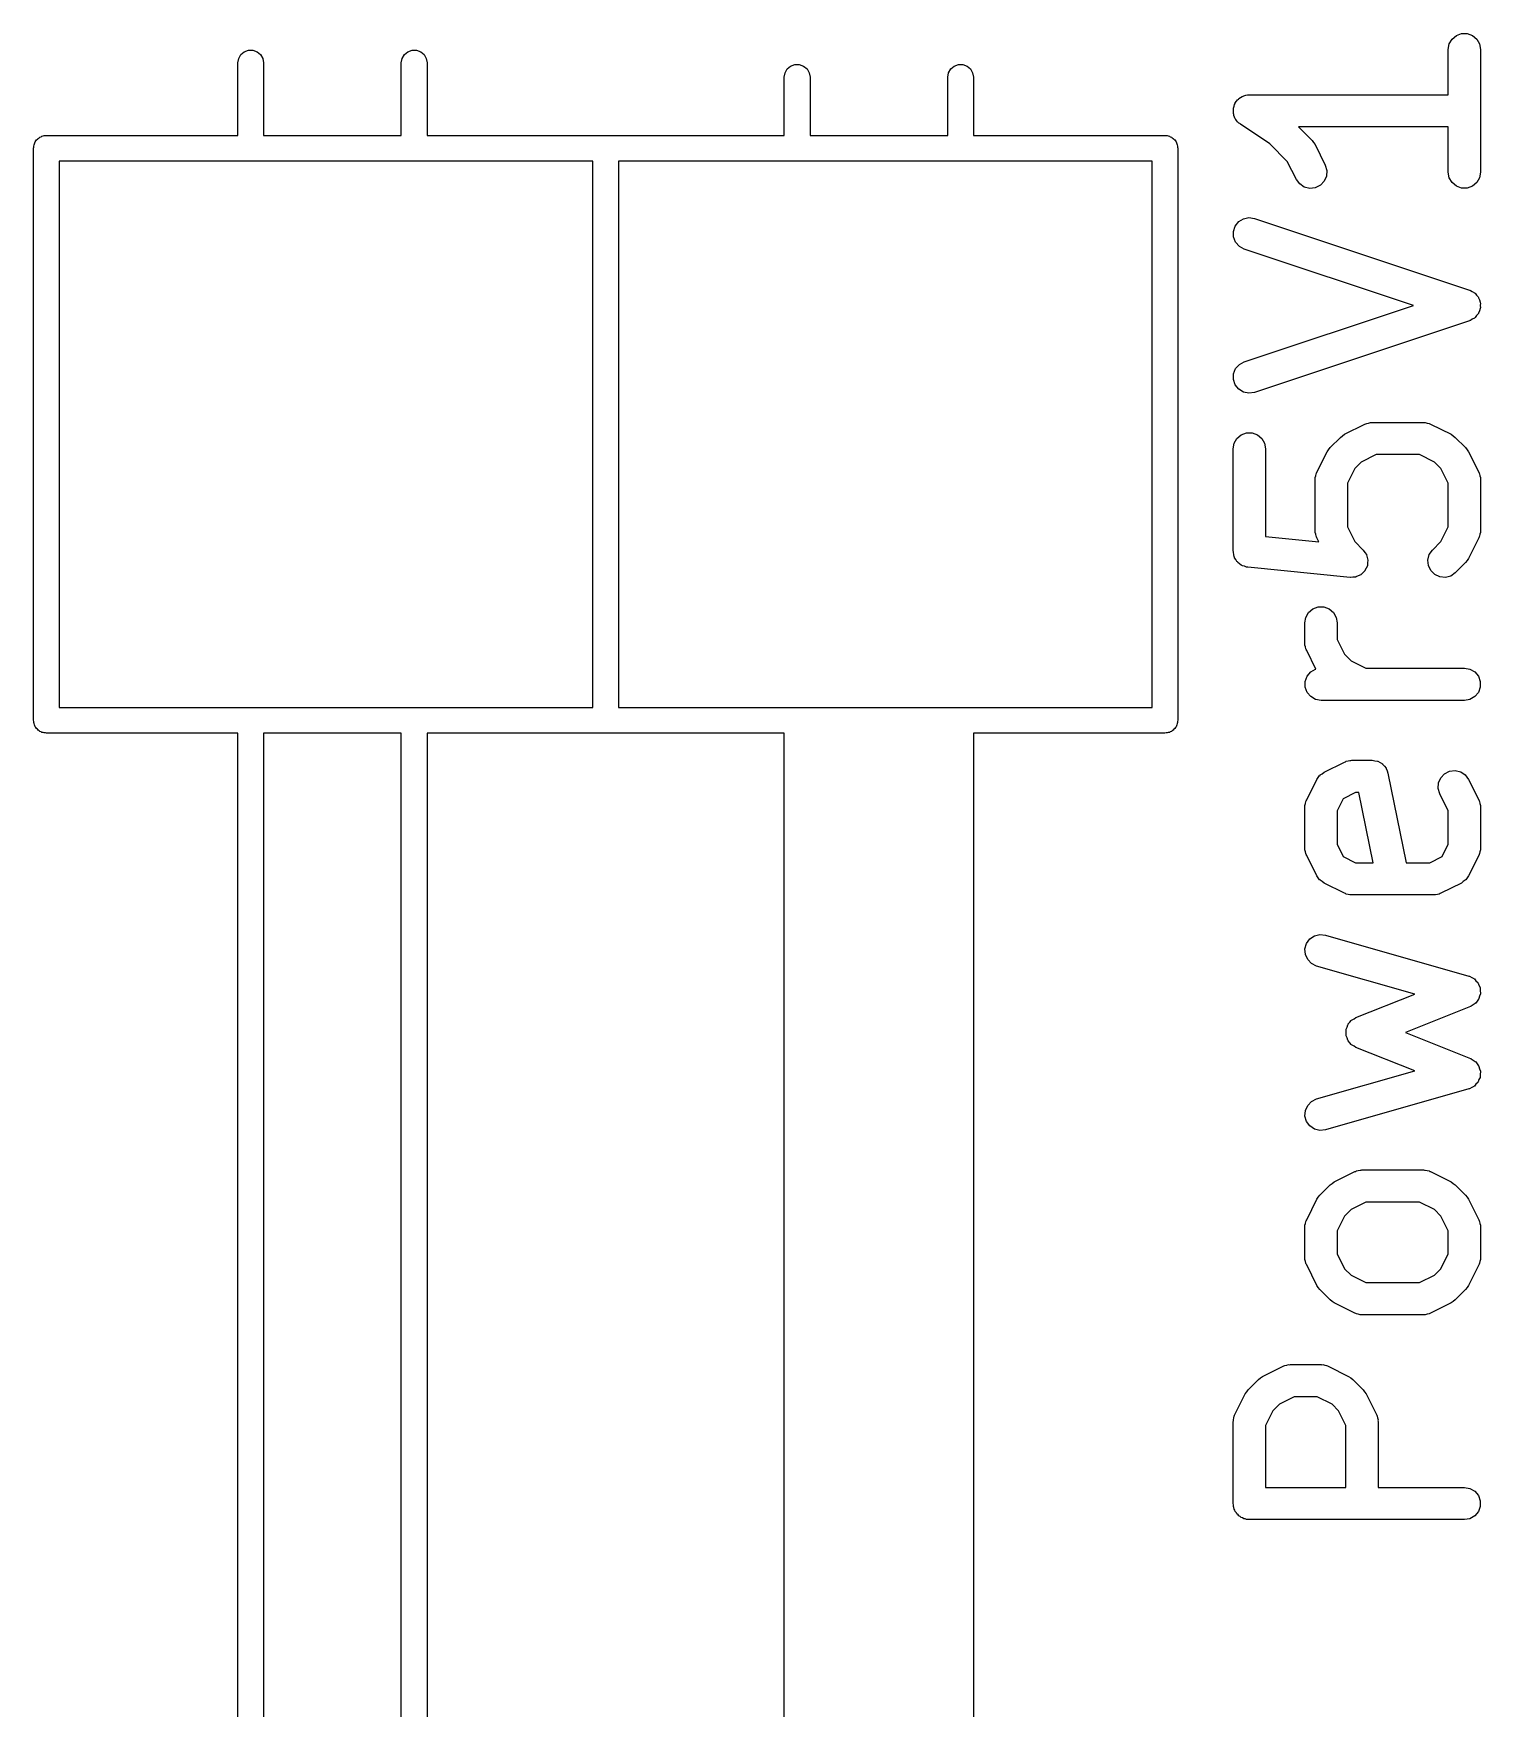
# Model space of a CAD drawing. Extents: x 110.5 to 190.5, y -94 to -42.8.
# Drawn here: x 152.28 to 159.01, y -73.47 to -65.68 of the extents above; entities that cross this region are included whole.
import ezdxf

# ---------------------------------------------------------------- set-up
doc = ezdxf.new("R2010")
doc.units = 0
doc.header["$MEASUREMENT"] = 0
doc.layers.add('BLACK', color=7, linetype='CONTINUOUS')

msp = doc.modelspace()

# ---------------------------------------------------------------- linework, layer by layer
at = {"layer": 'Black'}
for p, q in [((158.857, -65.7502), (158.862, -65.7246)), ((158.862, -65.7246), (158.875, -65.702)), ((158.875, -65.702), (158.895, -65.6853)), ((158.895, -65.6853), (158.919, -65.6764)), ((158.919, -65.6764), (158.945, -65.6764)), ((158.945, -65.6764), (158.97, -65.6853)), ((158.97, -65.6853), (158.99, -65.702)), ((158.99, -65.702), (159.003, -65.7246)), ((159.003, -65.7246), (159.007, -65.7502)), ((153.23, -65.8129), (153.234, -65.7924)), ((153.23, -66.15), (153.23, -65.8129)), ((153.234, -65.7924), (153.244, -65.7744)), ((153.244, -65.7744), (153.26, -65.761)), ((153.26, -65.761), (153.28, -65.7538)), ((153.28, -65.7538), (153.3, -65.7538)), ((153.3, -65.7538), (153.32, -65.761)), ((153.32, -65.761), (153.336, -65.7744)), ((153.336, -65.7744), (153.346, -65.7924)), ((153.346, -65.7924), (153.35, -65.8129)), ((153.35, -65.8129), (153.35, -66.15)), ((153.99, -65.8129), (153.994, -65.7924)), ((153.99, -66.15), (153.99, -65.8129)), ((153.994, -65.7924), (154.004, -65.7744)), ((154.004, -65.7744), (154.02, -65.761)), ((154.02, -65.761), (154.04, -65.7538)), ((154.04, -65.7538), (154.06, -65.7538)), ((154.06, -65.7538), (154.08, -65.761)), ((154.08, -65.761), (154.096, -65.7744)), ((154.096, -65.7744), (154.106, -65.7924)), ((154.106, -65.7924), (154.11, -65.8129)), ((154.11, -65.8129), (154.11, -66.15)), ((158.857, -65.961), (158.857, -65.7502)), ((159.007, -65.7502), (159.007, -66.3217)), ((155.77, -65.88), (155.774, -65.8595)), ((155.77, -66.15), (155.77, -65.88)), ((155.774, -65.8595), (155.784, -65.8414)), ((155.784, -65.8414), (155.8, -65.828)), ((155.8, -65.828), (155.82, -65.8209)), ((155.82, -65.8209), (155.84, -65.8209)), ((155.84, -65.8209), (155.86, -65.828)), ((155.86, -65.828), (155.876, -65.8414)), ((155.876, -65.8414), (155.886, -65.8595)), ((155.886, -65.8595), (155.89, -65.88)), ((155.89, -65.88), (155.89, -66.15)), ((156.53, -65.88), (156.534, -65.8595)), ((156.53, -66.15), (156.53, -65.88)), ((156.534, -65.8595), (156.544, -65.8414)), ((156.544, -65.8414), (156.56, -65.828)), ((156.56, -65.828), (156.58, -65.8209)), ((156.58, -65.8209), (156.6, -65.8209)), ((156.6, -65.8209), (156.62, -65.828)), ((156.62, -65.828), (156.636, -65.8414)), ((156.636, -65.8414), (156.646, -65.8595)), ((156.646, -65.8595), (156.65, -65.88)), ((156.65, -65.88), (156.65, -66.15)), ((157.892, -65.974), (157.899, -65.9687)), ((157.899, -65.9687), (157.903, -65.9676)), ((157.903, -65.9676), (157.907, -65.9655)), ((157.907, -65.9655), (157.916, -65.9639)), ((157.916, -65.9639), (157.924, -65.9614)), ((157.924, -65.9614), (157.928, -65.9617)), ((157.928, -65.9617), (157.932, -65.961)), ((157.932, -65.961), (158.857, -65.961)), ((157.858, -66.0311), (157.859, -66.0271)), ((157.859, -66.04), (157.858, -66.0311)), ((157.859, -66.0229), (157.862, -66.0145)), ((157.859, -66.0271), (157.859, -66.0229)), ((157.859, -66.049), (157.859, -66.04)), ((157.86, -66.0529), (157.859, -66.049)), ((157.862, -66.0145), (157.864, -66.0058)), ((157.864, -66.0058), (157.866, -66.0024)), ((157.866, -66.0024), (157.867, -65.9985)), ((157.867, -65.9985), (157.873, -65.9916)), ((157.873, -65.9916), (157.878, -65.9841)), ((157.878, -65.9841), (157.882, -65.9817)), ((157.882, -65.9817), (157.884, -65.9785)), ((157.884, -65.9785), (157.892, -65.974)), ((157.86, -66.057), (157.86, -66.0529)), ((157.864, -66.065), (157.86, -66.057)), ((157.867, -66.0735), (157.864, -66.065)), ((157.87, -66.0766), (157.867, -66.0735)), ((157.872, -66.0804), (157.87, -66.0766)), ((157.878, -66.0865), (157.872, -66.0804)), ((157.884, -66.0934), (157.878, -66.0865)), ((157.888, -66.0955), (157.884, -66.0934)), ((157.891, -66.0984), (157.888, -66.0955)), ((158.027, -66.1895), (157.891, -66.0984)), ((158.857, -66.111), (158.161, -66.111)), ((158.161, -66.111), (158.224, -66.1734)), ((158.857, -66.3217), (158.857, -66.111)), ((152.28, -66.21), (152.281, -66.2048)), ((152.281, -66.1996), (152.283, -66.1947)), ((152.281, -66.2048), (152.281, -66.1996)), ((152.283, -66.1947), (152.284, -66.1895)), ((152.284, -66.1895), (152.286, -66.1849)), ((152.286, -66.1849), (152.288, -66.18)), ((152.288, -66.18), (152.291, -66.176)), ((152.291, -66.176), (152.294, -66.1714)), ((152.294, -66.1714), (152.298, -66.1681)), ((152.298, -66.1681), (152.301, -66.164)), ((152.301, -66.164), (152.306, -66.1614)), ((152.306, -66.1614), (152.31, -66.158)), ((152.31, -66.158), (152.315, -66.1562)), ((152.315, -66.1562), (152.319, -66.1536)), ((152.319, -66.1536), (152.325, -66.1527)), ((152.325, -66.1527), (152.33, -66.1509)), ((152.33, -66.1509), (152.335, -66.1509)), ((152.335, -66.1509), (152.34, -66.15)), ((152.34, -66.15), (153.23, -66.15)), ((153.35, -66.15), (153.99, -66.15)), ((154.11, -66.15), (155.77, -66.15)), ((155.89, -66.15), (156.53, -66.15)), ((156.65, -66.15), (157.54, -66.15)), ((157.54, -66.15), (157.545, -66.1509)), ((157.545, -66.1509), (157.55, -66.1509)), ((157.55, -66.1509), (157.555, -66.1527)), ((157.555, -66.1527), (157.561, -66.1536)), ((157.561, -66.1536), (157.565, -66.1562)), ((157.565, -66.1562), (157.57, -66.158)), ((157.57, -66.158), (157.574, -66.1614)), ((157.574, -66.1614), (157.579, -66.164)), ((157.579, -66.164), (157.582, -66.1681)), ((157.582, -66.1681), (157.586, -66.1714)), ((157.586, -66.1714), (157.589, -66.176)), ((157.589, -66.176), (157.592, -66.18)), ((157.592, -66.18), (157.594, -66.1849)), ((157.594, -66.1849), (157.596, -66.1895)), ((157.596, -66.1895), (157.597, -66.1947)), ((157.597, -66.1947), (157.599, -66.1996)), ((157.599, -66.1996), (157.599, -66.2048)), ((157.599, -66.2048), (157.6, -66.21)), ((158.109, -66.2709), (158.027, -66.1895)), ((158.224, -66.1734), (158.23, -66.1832)), ((158.23, -66.1832), (158.238, -66.1929)), ((158.238, -66.1929), (158.285, -66.2881)), ((152.28, -68.87), (152.28, -66.21)), ((152.4, -66.27), (152.4, -68.81)), ((154.88, -66.27), (152.4, -66.27)), ((154.88, -68.81), (154.88, -66.27)), ((155, -66.27), (155, -68.81)), ((157.48, -66.27), (155, -66.27)), ((157.48, -68.81), (157.48, -66.27)), ((157.6, -66.21), (157.6, -68.87)), ((158.151, -66.3552), (158.109, -66.2709)), ((158.167, -66.3761), (158.151, -66.3552)), ((158.291, -66.3391), (158.281, -66.363)), ((158.285, -66.2881), (158.293, -66.3131)), ((158.293, -66.3131), (158.291, -66.3391)), ((158.862, -66.3473), (158.857, -66.3217)), ((158.875, -66.3699), (158.862, -66.3473)), ((159.003, -66.3473), (158.99, -66.3699)), ((159.007, -66.3217), (159.003, -66.3473)), ((158.188, -66.3905), (158.167, -66.3761)), ((158.214, -66.3965), (158.188, -66.3905)), ((158.239, -66.3936), (158.214, -66.3965)), ((158.263, -66.3819), (158.239, -66.3936)), ((158.281, -66.363), (158.263, -66.3819)), ((158.895, -66.3866), (158.875, -66.3699)), ((158.919, -66.3955), (158.895, -66.3866)), ((158.945, -66.3955), (158.919, -66.3955)), ((158.97, -66.3866), (158.945, -66.3955)), ((158.99, -66.3699), (158.97, -66.3866)), ((157.858, -66.5964), (157.866, -66.5717)), ((157.866, -66.5717), (157.883, -66.5513)), ((157.883, -66.5513), (157.905, -66.5376)), ((157.905, -66.5376), (157.93, -66.5324)), ((157.93, -66.5324), (157.956, -66.5362)), ((157.956, -66.5362), (158.956, -66.8696)), ((157.859, -66.6224), (157.858, -66.5964)), ((157.868, -66.6466), (157.859, -66.6224)), ((157.886, -66.6661), (157.868, -66.6466)), ((157.909, -66.6785), (157.886, -66.6661)), ((158.695, -66.9407), (157.909, -66.6785)), ((158.956, -66.8696), (158.958, -66.8705)), ((158.958, -66.8705), (158.96, -66.871)), ((158.96, -66.871), (158.969, -66.8767)), ((158.969, -66.8767), (158.979, -66.882)), ((158.979, -66.882), (158.98, -66.8835)), ((158.98, -66.8835), (158.982, -66.8846)), ((158.982, -66.8846), (158.989, -66.8932)), ((158.989, -66.8932), (158.996, -66.9015)), ((158.996, -66.9015), (158.997, -66.9034)), ((158.997, -66.9034), (158.998, -66.905)), ((158.998, -66.905), (159.002, -66.9154)), ((157.909, -67.2029), (158.695, -66.9407)), ((158.996, -66.98), (158.989, -66.9882)), ((158.997, -66.9781), (158.996, -66.98)), ((158.998, -66.9764), (158.997, -66.9781)), ((159.002, -66.966), (158.998, -66.9764)), ((159.002, -66.9154), (159.006, -66.9257)), ((159.006, -66.9557), (159.002, -66.966)), ((159.006, -66.9257), (159.006, -66.9278)), ((159.006, -66.9278), (159.007, -66.9297)), ((159.007, -66.9297), (159.006, -66.9407)), ((159.006, -66.9407), (159.007, -66.9517)), ((159.007, -66.9517), (159.006, -66.9537)), ((159.006, -66.9537), (159.006, -66.9557)), ((158.956, -67.0119), (157.956, -67.3452)), ((158.958, -67.0109), (158.956, -67.0119)), ((158.96, -67.0105), (158.958, -67.0109)), ((158.969, -67.0047), (158.96, -67.0105)), ((158.979, -66.9995), (158.969, -67.0047)), ((158.98, -66.9979), (158.979, -66.9995)), ((158.982, -66.9968), (158.98, -66.9979)), ((158.989, -66.9882), (158.982, -66.9968)), ((157.868, -67.2348), (157.886, -67.2153)), ((157.886, -67.2153), (157.909, -67.2029)), ((157.858, -67.285), (157.859, -67.259)), ((157.866, -67.3098), (157.858, -67.285)), ((157.859, -67.259), (157.868, -67.2348)), ((157.883, -67.3302), (157.866, -67.3098)), ((157.905, -67.3438), (157.883, -67.3302)), ((157.93, -67.349), (157.905, -67.3438)), ((157.956, -67.3452), (157.93, -67.349)), ((158.375, -67.5403), (158.47, -67.4927)), ((158.47, -67.4927), (158.474, -67.4914)), ((158.474, -67.4914), (158.478, -67.4893)), ((158.478, -67.4893), (158.487, -67.4878)), ((158.487, -67.4878), (158.495, -67.4853)), ((158.495, -67.4853), (158.5, -67.4855)), ((158.5, -67.4855), (158.504, -67.4848)), ((158.504, -67.4848), (158.742, -67.4848)), ((158.742, -67.4848), (158.746, -67.4855)), ((158.746, -67.4855), (158.75, -67.4853)), ((158.75, -67.4853), (158.759, -67.4878)), ((158.759, -67.4878), (158.768, -67.4893)), ((158.768, -67.4893), (158.771, -67.4914)), ((158.771, -67.4914), (158.775, -67.4927)), ((158.775, -67.4927), (158.871, -67.5403)), ((157.857, -67.6074), (157.862, -67.5817)), ((157.862, -67.5817), (157.875, -67.5592)), ((157.875, -67.5592), (157.895, -67.5424)), ((157.895, -67.5424), (157.919, -67.5335)), ((157.919, -67.5335), (157.945, -67.5335)), ((157.945, -67.5335), (157.97, -67.5424)), ((157.97, -67.5424), (157.99, -67.5592)), ((157.99, -67.5592), (158.003, -67.5817)), ((158.003, -67.5817), (158.007, -67.6074)), ((158.301, -67.6118), (158.308, -67.602)), ((158.308, -67.602), (158.356, -67.5543)), ((158.356, -67.5543), (158.365, -67.5475)), ((158.365, -67.5475), (158.375, -67.5403)), ((158.871, -67.5403), (158.88, -67.5475)), ((158.88, -67.5475), (158.89, -67.5543)), ((158.89, -67.5543), (158.938, -67.602)), ((158.938, -67.602), (158.945, -67.6118)), ((157.857, -68.0836), (157.857, -67.6074)), ((158.007, -67.6074), (158.007, -68.0157)), ((158.246, -67.7167), (158.294, -67.6215)), ((158.294, -67.6215), (158.301, -67.6118)), ((158.453, -67.669), (158.423, -67.6994)), ((158.522, -67.6348), (158.453, -67.669)), ((158.724, -67.6348), (158.522, -67.6348)), ((158.793, -67.669), (158.724, -67.6348)), ((158.823, -67.6994), (158.793, -67.669)), ((158.945, -67.6118), (158.952, -67.6215)), ((158.952, -67.6215), (158.999, -67.7167)), ((158.238, -67.7502), (158.239, -67.746)), ((158.238, -67.9883), (158.238, -67.7502)), ((158.239, -67.7417), (158.241, -67.7332)), ((158.239, -67.746), (158.239, -67.7417)), ((158.241, -67.7332), (158.243, -67.7246)), ((158.243, -67.7246), (158.245, -67.7208)), ((158.245, -67.7208), (158.246, -67.7167)), ((158.423, -67.6994), (158.388, -67.7679)), ((158.857, -67.7679), (158.823, -67.6994)), ((158.999, -67.7167), (159.001, -67.7208)), ((159.001, -67.7208), (159.003, -67.7246)), ((159.003, -67.7246), (159.004, -67.7332)), ((159.004, -67.7332), (159.007, -67.7417)), ((159.007, -67.7417), (159.007, -67.746)), ((159.007, -67.746), (159.007, -67.7502)), ((159.007, -67.7502), (159.007, -67.9883)), ((158.388, -67.7679), (158.388, -67.9706)), ((158.857, -67.9706), (158.857, -67.7679)), ((158.239, -67.9926), (158.238, -67.9883)), ((158.239, -67.9969), (158.239, -67.9926)), ((158.388, -67.9706), (158.423, -68.0391)), ((158.823, -68.0391), (158.857, -67.9706)), ((159.007, -67.9883), (159.007, -67.9926)), ((159.007, -67.9926), (159.007, -67.9969)), ((158.007, -68.0157), (158.256, -68.0405)), ((158.241, -68.0053), (158.239, -67.9969)), ((158.243, -68.014), (158.241, -68.0053)), ((158.245, -68.0177), (158.243, -68.014)), ((158.246, -68.0219), (158.245, -68.0177)), ((158.256, -68.0405), (158.246, -68.0219)), ((158.423, -68.0391), (158.462, -68.0782)), ((158.784, -68.0782), (158.823, -68.0391)), ((158.999, -68.0219), (158.952, -68.1171)), ((159.001, -68.0177), (158.999, -68.0219)), ((159.003, -68.014), (159.001, -68.0177)), ((159.004, -68.0053), (159.003, -68.014)), ((159.007, -67.9969), (159.004, -68.0053)), ((157.858, -68.0864), (157.857, -68.0836)), ((157.858, -68.0892), (157.858, -68.0864)), ((157.86, -68.0991), (157.858, -68.0892)), ((157.862, -68.1092), (157.86, -68.0991)), ((157.863, -68.1117), (157.862, -68.1092)), ((157.864, -68.1144), (157.863, -68.1117)), ((157.87, -68.1229), (157.864, -68.1144)), ((157.875, -68.1318), (157.87, -68.1229)), ((157.877, -68.1336), (157.875, -68.1318)), ((157.879, -68.1359), (157.877, -68.1336)), ((157.887, -68.1419), (157.879, -68.1359)), ((157.895, -68.1485), (157.887, -68.1419)), ((157.898, -68.1495), (157.895, -68.1485)), ((157.9, -68.1511), (157.898, -68.1495)), ((157.91, -68.1539), (157.9, -68.1511)), ((158.462, -68.0782), (158.462, -68.0785)), ((158.462, -68.0785), (158.462, -68.0788)), ((158.462, -68.0788), (158.469, -68.0892)), ((158.469, -68.0892), (158.477, -68.0995)), ((158.481, -68.1515), (158.475, -68.1628)), ((158.477, -68.0995), (158.477, -68.0999)), ((158.477, -68.0999), (158.477, -68.1003)), ((158.477, -68.1003), (158.48, -68.1126)), ((158.48, -68.1126), (158.483, -68.1247)), ((158.482, -68.1381), (158.481, -68.1506)), ((158.481, -68.1506), (158.481, -68.151)), ((158.481, -68.151), (158.481, -68.1515)), ((158.483, -68.1256), (158.482, -68.1381)), ((158.483, -68.1247), (158.483, -68.1251)), ((158.483, -68.1251), (158.483, -68.1256)), ((158.762, -68.1247), (158.769, -68.0995)), ((158.765, -68.1506), (158.762, -68.1247)), ((158.776, -68.1742), (158.765, -68.1506)), ((158.769, -68.0995), (158.784, -68.0782)), ((158.938, -68.1366), (158.89, -68.1842)), ((158.945, -68.1268), (158.938, -68.1366)), ((158.952, -68.1171), (158.945, -68.1268)), ((157.919, -68.1574), (157.91, -68.1539)), ((157.922, -68.1574), (157.919, -68.1574)), ((157.925, -68.1582), (157.922, -68.1574)), ((158.401, -68.2058), (157.925, -68.1582)), ((158.402, -68.2058), (158.401, -68.2058)), ((158.414, -68.2048), (158.402, -68.2059)), ((158.402, -68.2059), (158.402, -68.2058)), ((158.427, -68.2039), (158.414, -68.2048)), ((158.428, -68.2037), (158.427, -68.2039)), ((158.439, -68.1983), (158.428, -68.2036)), ((158.428, -68.2036), (158.428, -68.2037)), ((158.451, -68.1932), (158.439, -68.1983)), ((158.452, -68.1926), (158.451, -68.1928)), ((158.451, -68.1928), (158.451, -68.1932)), ((158.46, -68.1837), (158.452, -68.1926)), ((158.469, -68.175), (158.46, -68.1837)), ((158.47, -68.1745), (158.469, -68.175)), ((158.475, -68.1628), (158.47, -68.1742)), ((158.47, -68.1742), (158.47, -68.1745)), ((158.794, -68.1926), (158.776, -68.1742)), ((158.818, -68.2036), (158.794, -68.1926)), ((158.844, -68.2059), (158.818, -68.2036)), ((158.869, -68.1992), (158.844, -68.2059)), ((158.89, -68.1842), (158.869, -68.1992)), ((158.195, -68.3913), (158.208, -68.3687)), ((158.208, -68.3687), (158.228, -68.352)), ((158.228, -68.352), (158.253, -68.343)), ((158.253, -68.343), (158.279, -68.343)), ((158.279, -68.343), (158.303, -68.352)), ((158.303, -68.352), (158.323, -68.3687)), ((158.323, -68.3687), (158.336, -68.3913)), ((158.191, -68.4169), (158.195, -68.3913)), ((158.191, -68.5121), (158.191, -68.4169)), ((158.336, -68.3913), (158.341, -68.4169)), ((158.341, -68.4169), (158.341, -68.4944)), ((158.191, -68.5164), (158.191, -68.5121)), ((158.191, -68.5207), (158.191, -68.5164)), ((158.194, -68.5291), (158.191, -68.5207)), ((158.195, -68.5378), (158.194, -68.5291)), ((158.197, -68.5415), (158.195, -68.5378)), ((158.199, -68.5457), (158.197, -68.5415)), ((158.341, -68.4944), (158.375, -68.563)), ((158.242, -68.6319), (158.199, -68.5457)), ((158.375, -68.563), (158.405, -68.5934)), ((158.405, -68.5934), (158.474, -68.6276)), ((158.192, -68.6896), (158.201, -68.6651)), ((158.192, -68.7156), (158.192, -68.6896)), ((158.201, -68.6651), (158.218, -68.6452)), ((158.218, -68.6452), (158.24, -68.6321)), ((158.24, -68.6321), (158.242, -68.6319)), ((158.474, -68.6276), (158.932, -68.6276)), ((158.932, -68.6276), (158.958, -68.6321)), ((158.958, -68.6321), (158.981, -68.6452)), ((158.981, -68.6452), (158.997, -68.6651)), ((158.997, -68.6651), (159.006, -68.6896)), ((159.006, -68.6896), (159.006, -68.7156)), ((158.201, -68.7401), (158.192, -68.7156)), ((158.218, -68.7601), (158.201, -68.7401)), ((158.24, -68.7731), (158.218, -68.7601)), ((158.266, -68.7776), (158.24, -68.7731)), ((158.958, -68.7731), (158.932, -68.7776)), ((158.981, -68.7601), (158.958, -68.7731)), ((158.997, -68.7401), (158.981, -68.7601)), ((159.006, -68.7156), (158.997, -68.7401)), ((152.4, -68.81), (154.88, -68.81)), ((155, -68.81), (157.48, -68.81)), ((158.932, -68.7776), (158.266, -68.7776)), ((152.281, -68.8752), (152.28, -68.87)), ((152.281, -68.8804), (152.281, -68.8752)), ((152.283, -68.8853), (152.281, -68.8804)), ((152.284, -68.8905), (152.283, -68.8853)), ((152.286, -68.8951), (152.284, -68.8905)), ((152.288, -68.9), (152.286, -68.8951)), ((152.291, -68.904), (152.288, -68.9)), ((152.294, -68.9086), (152.291, -68.904)), ((152.298, -68.9119), (152.294, -68.9086)), ((152.301, -68.916), (152.298, -68.9119)), ((152.306, -68.9186), (152.301, -68.916)), ((152.31, -68.922), (152.306, -68.9186)), ((152.315, -68.9238), (152.31, -68.922)), ((152.319, -68.9264), (152.315, -68.9238)), ((152.325, -68.9273), (152.319, -68.9264)), ((152.33, -68.9291), (152.325, -68.9273)), ((152.335, -68.9291), (152.33, -68.9291)), ((152.34, -68.93), (152.335, -68.9291)), ((153.23, -68.93), (152.34, -68.93)), ((153.23, -74.87), (153.23, -68.93)), ((153.35, -68.93), (153.35, -74.81)), ((153.99, -68.93), (153.35, -68.93)), ((153.99, -74.81), (153.99, -68.93)), ((155.77, -68.93), (154.11, -68.93)), ((154.11, -68.93), (154.11, -74.87)), ((155.77, -74.87), (155.77, -68.93)), ((157.54, -68.93), (156.65, -68.93)), ((156.65, -68.93), (156.65, -74.87)), ((157.545, -68.9291), (157.54, -68.93)), ((157.55, -68.9291), (157.545, -68.9291)), ((157.555, -68.9273), (157.55, -68.9291)), ((157.561, -68.9264), (157.555, -68.9273)), ((157.565, -68.9238), (157.561, -68.9264)), ((157.57, -68.922), (157.565, -68.9238)), ((157.574, -68.9186), (157.57, -68.922)), ((157.579, -68.916), (157.574, -68.9186)), ((157.582, -68.9119), (157.579, -68.916)), ((157.586, -68.9086), (157.582, -68.9119)), ((157.589, -68.904), (157.586, -68.9086)), ((157.592, -68.9), (157.589, -68.904)), ((157.594, -68.8951), (157.592, -68.9)), ((157.596, -68.8905), (157.594, -68.8951)), ((157.597, -68.8853), (157.596, -68.8905)), ((157.599, -68.8804), (157.597, -68.8853)), ((157.6, -68.87), (157.599, -68.8752)), ((157.599, -68.8752), (157.599, -68.8804)), ((158.28, -69.1117), (158.375, -69.0641)), ((158.375, -69.0641), (158.379, -69.0629)), ((158.379, -69.0629), (158.383, -69.0607)), ((158.383, -69.0607), (158.392, -69.0592)), ((158.392, -69.0592), (158.4, -69.0567)), ((158.4, -69.0567), (158.404, -69.0569)), ((158.404, -69.0569), (158.409, -69.0562)), ((158.409, -69.0562), (158.504, -69.0562)), ((158.504, -69.0562), (158.516, -69.0583)), ((158.516, -69.0583), (158.528, -69.0601)), ((158.528, -69.0601), (158.529, -69.0606)), ((158.529, -69.0606), (158.529, -69.0607)), ((158.529, -69.0607), (158.54, -69.0668)), ((158.54, -69.0668), (158.551, -69.0726)), ((158.551, -69.0726), (158.551, -69.0733)), ((158.551, -69.0733), (158.552, -69.0737)), ((158.552, -69.0737), (158.56, -69.0831)), ((158.56, -69.0831), (158.568, -69.0922)), ((158.199, -69.2405), (158.246, -69.1453)), ((158.246, -69.1453), (158.253, -69.1364)), ((158.253, -69.1364), (158.259, -69.1272)), ((158.259, -69.1272), (158.261, -69.126)), ((158.261, -69.126), (158.262, -69.1243)), ((158.262, -69.1243), (158.271, -69.1183)), ((158.271, -69.1183), (158.28, -69.1117)), ((158.568, -69.0922), (158.568, -69.093)), ((158.568, -69.093), (158.569, -69.0937)), ((158.569, -69.0937), (158.573, -69.1051)), ((158.573, -69.1051), (158.577, -69.1165)), ((158.577, -69.1165), (158.661, -69.5324)), ((158.81, -69.1874), (158.812, -69.1614)), ((158.812, -69.1614), (158.822, -69.1375)), ((158.822, -69.1375), (158.84, -69.1186)), ((158.84, -69.1186), (158.863, -69.1069)), ((158.863, -69.1069), (158.889, -69.1039)), ((158.889, -69.1039), (158.915, -69.11)), ((158.915, -69.11), (158.936, -69.1243)), ((158.936, -69.1243), (158.952, -69.1453)), ((158.952, -69.1453), (158.999, -69.2405)), ((158.197, -69.2446), (158.199, -69.2405)), ((158.369, -69.2347), (158.341, -69.2918)), ((158.426, -69.2062), (158.369, -69.2347)), ((158.442, -69.2062), (158.426, -69.2062)), ((158.508, -69.5324), (158.442, -69.2062)), ((158.818, -69.2124), (158.81, -69.1874)), ((158.857, -69.2918), (158.818, -69.2124)), ((158.999, -69.2405), (159.001, -69.2446)), ((158.191, -69.2655), (158.194, -69.2571)), ((158.191, -69.2698), (158.191, -69.2655)), ((158.191, -69.274), (158.191, -69.2698)), ((158.191, -69.4645), (158.191, -69.274)), ((158.194, -69.2571), (158.195, -69.2484)), ((158.195, -69.2484), (158.197, -69.2446)), ((158.341, -69.2918), (158.341, -69.4468)), ((158.857, -69.4468), (158.857, -69.2918)), ((159.001, -69.2446), (159.003, -69.2484)), ((159.003, -69.2484), (159.004, -69.2571)), ((159.004, -69.2571), (159.007, -69.2655)), ((159.007, -69.2655), (159.007, -69.2698)), ((159.007, -69.2698), (159.007, -69.274)), ((159.007, -69.274), (159.007, -69.4645)), ((158.191, -69.4688), (158.191, -69.4645)), ((158.191, -69.4731), (158.191, -69.4688)), ((158.194, -69.4815), (158.191, -69.4731)), ((158.341, -69.4468), (158.369, -69.5039)), ((158.829, -69.5039), (158.857, -69.4468)), ((159.007, -69.4731), (159.004, -69.4815)), ((159.007, -69.4645), (159.007, -69.4688)), ((159.007, -69.4688), (159.007, -69.4731)), ((158.195, -69.4902), (158.194, -69.4815)), ((158.197, -69.4939), (158.195, -69.4902)), ((158.199, -69.4981), (158.197, -69.4939)), ((158.246, -69.5933), (158.199, -69.4981)), ((158.369, -69.5039), (158.426, -69.5324)), ((158.426, -69.5324), (158.508, -69.5324)), ((158.661, -69.5324), (158.772, -69.5324)), ((158.772, -69.5324), (158.829, -69.5039)), ((158.999, -69.4981), (158.952, -69.5933)), ((159.001, -69.4939), (158.999, -69.4981)), ((159.003, -69.4902), (159.001, -69.4939)), ((159.004, -69.4815), (159.003, -69.4902)), ((158.253, -69.6021), (158.246, -69.5933)), ((158.259, -69.6113), (158.253, -69.6021)), ((158.261, -69.6126), (158.259, -69.6113)), ((158.262, -69.6142), (158.261, -69.6126)), ((158.271, -69.6203), (158.262, -69.6142)), ((158.28, -69.6268), (158.271, -69.6203)), ((158.375, -69.6745), (158.28, -69.6268)), ((158.918, -69.6268), (158.823, -69.6745)), ((158.927, -69.6203), (158.918, -69.6268)), ((158.936, -69.6142), (158.927, -69.6203)), ((158.938, -69.6126), (158.936, -69.6142)), ((158.939, -69.6113), (158.938, -69.6126)), ((158.945, -69.6021), (158.939, -69.6113)), ((158.952, -69.5933), (158.945, -69.6021)), ((158.379, -69.6757), (158.375, -69.6745)), ((158.383, -69.6779), (158.379, -69.6757)), ((158.392, -69.6794), (158.383, -69.6779)), ((158.4, -69.6819), (158.392, -69.6794)), ((158.404, -69.6816), (158.4, -69.6819)), ((158.409, -69.6824), (158.404, -69.6816)), ((158.79, -69.6824), (158.409, -69.6824)), ((158.794, -69.6816), (158.79, -69.6824)), ((158.798, -69.6819), (158.794, -69.6816)), ((158.807, -69.6794), (158.798, -69.6819)), ((158.815, -69.6779), (158.807, -69.6794)), ((158.819, -69.6757), (158.815, -69.6779)), ((158.823, -69.6745), (158.819, -69.6757)), ((158.235, -69.8722), (158.26, -69.8659)), ((158.26, -69.8659), (158.286, -69.8686)), ((158.191, -69.9329), (158.198, -69.9079)), ((158.193, -69.9589), (158.191, -69.9329)), ((158.198, -69.9079), (158.214, -69.8868)), ((158.214, -69.8868), (158.235, -69.8722)), ((158.286, -69.8686), (158.953, -70.0591)), ((158.204, -69.9827), (158.193, -69.9589)), ((158.222, -70.0014), (158.204, -69.9827)), ((158.245, -70.0128), (158.222, -70.0014)), ((158.701, -70.143), (158.245, -70.0128)), ((158.953, -70.0591), (158.954, -70.0597)), ((158.954, -70.0597), (158.956, -70.0599)), ((158.956, -70.0599), (158.966, -70.0654)), ((158.966, -70.0654), (158.976, -70.0705)), ((158.976, -70.0705), (158.977, -70.0715)), ((158.977, -70.0715), (158.979, -70.0722)), ((158.979, -70.0722), (158.986, -70.0809)), ((158.986, -70.0809), (158.995, -70.0892)), ((158.995, -70.0892), (158.995, -70.0906)), ((158.995, -70.0906), (158.996, -70.0917)), ((158.996, -70.0917), (159, -70.1024)), ((158.428, -70.252), (158.701, -70.143)), ((158.991, -70.1757), (158.985, -70.1851)), ((158.998, -70.1666), (158.991, -70.1757)), ((158.999, -70.1652), (158.998, -70.1666)), ((159, -70.164), (158.999, -70.1652)), ((159, -70.1024), (159.005, -70.113)), ((159.003, -70.1529), (159, -70.164)), ((159.007, -70.1419), (159.003, -70.1529)), ((159.005, -70.113), (159.005, -70.1145)), ((159.005, -70.1145), (159.006, -70.1159)), ((159.006, -70.1159), (159.006, -70.1274)), ((159.006, -70.1274), (159.007, -70.139)), ((159.007, -70.139), (159.007, -70.1404)), ((159.007, -70.1404), (159.007, -70.1419)), ((158.419, -70.2577), (158.428, -70.252)), ((158.96, -70.2008), (158.658, -70.3217)), ((158.962, -70.2), (158.96, -70.2008)), ((158.963, -70.1997), (158.962, -70.2)), ((158.973, -70.1932), (158.963, -70.1997)), ((158.982, -70.1871), (158.973, -70.1932)), ((158.983, -70.1859), (158.982, -70.1871)), ((158.985, -70.1851), (158.983, -70.1859)), ((158.382, -70.311), (158.383, -70.3087)), ((158.382, -70.3217), (158.382, -70.311)), ((158.382, -70.3324), (158.382, -70.3217)), ((158.383, -70.3346), (158.382, -70.3324)), ((158.383, -70.3063), (158.387, -70.2964)), ((158.383, -70.3087), (158.383, -70.3063)), ((158.387, -70.2964), (158.39, -70.2862)), ((158.39, -70.2862), (158.392, -70.2844)), ((158.392, -70.2821), (158.4, -70.2742)), ((158.392, -70.2844), (158.392, -70.2821)), ((158.4, -70.2742), (158.406, -70.2658)), ((158.406, -70.2658), (158.408, -70.2645)), ((158.408, -70.2645), (158.41, -70.2627)), ((158.41, -70.2627), (158.419, -70.2577)), ((158.658, -70.3217), (158.96, -70.4425)), ((158.383, -70.337), (158.383, -70.3346)), ((158.387, -70.3469), (158.383, -70.337)), ((158.39, -70.3571), (158.387, -70.3469)), ((158.392, -70.359), (158.39, -70.3571)), ((158.392, -70.3612), (158.392, -70.359)), ((158.4, -70.3692), (158.392, -70.3612)), ((158.406, -70.3776), (158.4, -70.3692)), ((158.408, -70.3788), (158.406, -70.3776)), ((158.41, -70.3806), (158.408, -70.3788)), ((158.419, -70.3857), (158.41, -70.3806)), ((158.428, -70.3913), (158.419, -70.3857)), ((158.701, -70.5003), (158.428, -70.3913)), ((158.96, -70.4425), (158.962, -70.4433)), ((158.962, -70.4433), (158.963, -70.4437)), ((158.963, -70.4437), (158.973, -70.4501)), ((158.973, -70.4501), (158.982, -70.4562)), ((158.982, -70.4562), (158.983, -70.4574)), ((158.983, -70.4574), (158.985, -70.4582)), ((158.985, -70.4582), (158.991, -70.4676)), ((158.991, -70.4676), (158.998, -70.4767)), ((158.998, -70.4767), (158.999, -70.4781)), ((158.999, -70.4781), (159, -70.4793)), ((159, -70.4793), (159.003, -70.4905)), ((158.245, -70.6305), (158.701, -70.5003)), ((158.986, -70.5624), (158.979, -70.5711)), ((158.995, -70.5541), (158.986, -70.5624)), ((158.996, -70.5517), (158.995, -70.5528)), ((158.995, -70.5528), (158.995, -70.5541)), ((159, -70.5409), (158.996, -70.5517)), ((159.005, -70.5304), (159, -70.5409)), ((159.003, -70.4905), (159.007, -70.5014)), ((159.006, -70.5275), (159.005, -70.5289)), ((159.005, -70.5289), (159.005, -70.5304)), ((159.007, -70.5044), (159.006, -70.5159)), ((159.006, -70.5159), (159.006, -70.5275)), ((159.007, -70.5014), (159.007, -70.5029)), ((159.007, -70.5029), (159.007, -70.5044)), ((158.204, -70.6606), (158.222, -70.6419)), ((158.222, -70.6419), (158.245, -70.6305)), ((158.953, -70.5843), (158.286, -70.7747)), ((158.954, -70.5836), (158.953, -70.5843)), ((158.956, -70.5834), (158.954, -70.5836)), ((158.966, -70.5779), (158.956, -70.5834)), ((158.976, -70.5729), (158.966, -70.5779)), ((158.977, -70.5718), (158.976, -70.5729)), ((158.979, -70.5711), (158.977, -70.5718)), ((158.191, -70.7104), (158.193, -70.6844)), ((158.198, -70.7354), (158.191, -70.7104)), ((158.193, -70.6844), (158.204, -70.6606)), ((158.214, -70.7565), (158.198, -70.7354)), ((158.235, -70.7711), (158.214, -70.7565)), ((158.26, -70.7774), (158.235, -70.7711)), ((158.286, -70.7747), (158.26, -70.7774)), ((158.26, -71.0782), (158.308, -71.0305)), ((158.308, -71.0305), (158.318, -71.0237)), ((158.318, -71.0237), (158.327, -71.0165)), ((158.327, -71.0165), (158.423, -70.9689)), ((158.423, -70.9689), (158.427, -70.9676)), ((158.427, -70.9676), (158.431, -70.9655)), ((158.431, -70.9655), (158.439, -70.9639)), ((158.439, -70.9639), (158.448, -70.9614)), ((158.448, -70.9614), (158.452, -70.9617)), ((158.452, -70.9617), (158.456, -70.961)), ((158.456, -70.961), (158.742, -70.961)), ((158.742, -70.961), (158.746, -70.9617)), ((158.746, -70.9617), (158.75, -70.9614)), ((158.75, -70.9614), (158.759, -70.9639)), ((158.759, -70.9639), (158.768, -70.9655)), ((158.768, -70.9655), (158.771, -70.9676)), ((158.771, -70.9676), (158.775, -70.9689)), ((158.775, -70.9689), (158.871, -71.0165)), ((158.871, -71.0165), (158.88, -71.0237)), ((158.88, -71.0237), (158.89, -71.0305)), ((158.89, -71.0305), (158.938, -71.0782)), ((158.199, -71.1929), (158.246, -71.0976)), ((158.246, -71.0976), (158.253, -71.088)), ((158.253, -71.088), (158.26, -71.0782)), ((158.474, -71.111), (158.405, -71.1452)), ((158.724, -71.111), (158.474, -71.111)), ((158.793, -71.1452), (158.724, -71.111)), ((158.938, -71.0782), (158.945, -71.088)), ((158.945, -71.088), (158.952, -71.0976)), ((158.952, -71.0976), (158.999, -71.1929)), ((158.375, -71.1756), (158.341, -71.2441)), ((158.405, -71.1452), (158.375, -71.1756)), ((158.823, -71.1756), (158.793, -71.1452)), ((158.857, -71.2441), (158.823, -71.1756)), ((158.191, -71.2179), (158.194, -71.2094)), ((158.191, -71.2222), (158.191, -71.2179)), ((158.191, -71.2264), (158.191, -71.2222)), ((158.191, -71.3693), (158.191, -71.2264)), ((158.194, -71.2094), (158.195, -71.2008)), ((158.195, -71.2008), (158.197, -71.197)), ((158.197, -71.197), (158.199, -71.1929)), ((158.341, -71.2441), (158.341, -71.3516)), ((158.857, -71.3516), (158.857, -71.2441)), ((158.999, -71.1929), (159.001, -71.197)), ((159.001, -71.197), (159.003, -71.2008)), ((159.003, -71.2008), (159.004, -71.2094)), ((159.004, -71.2094), (159.007, -71.2179)), ((159.007, -71.2179), (159.007, -71.2222)), ((159.007, -71.2222), (159.007, -71.2264)), ((159.007, -71.2264), (159.007, -71.3693)), ((158.191, -71.3735), (158.191, -71.3693)), ((158.191, -71.3779), (158.191, -71.3735)), ((158.194, -71.3863), (158.191, -71.3779)), ((158.195, -71.3949), (158.194, -71.3863)), ((158.197, -71.3987), (158.195, -71.3949)), ((158.199, -71.4028), (158.197, -71.3987)), ((158.246, -71.4981), (158.199, -71.4028)), ((158.341, -71.3516), (158.375, -71.4201)), ((158.375, -71.4201), (158.405, -71.4505)), ((158.793, -71.4505), (158.823, -71.4201)), ((158.823, -71.4201), (158.857, -71.3516)), ((158.999, -71.4028), (158.952, -71.4981)), ((159.001, -71.3987), (158.999, -71.4028)), ((159.003, -71.3949), (159.001, -71.3987)), ((159.004, -71.3863), (159.003, -71.3949)), ((159.007, -71.3779), (159.004, -71.3863)), ((159.007, -71.3693), (159.007, -71.3735)), ((159.007, -71.3735), (159.007, -71.3779)), ((158.253, -71.5077), (158.246, -71.4981)), ((158.405, -71.4505), (158.474, -71.4848)), ((158.474, -71.4848), (158.724, -71.4848)), ((158.724, -71.4848), (158.793, -71.4505)), ((158.952, -71.4981), (158.945, -71.5077)), ((158.26, -71.5176), (158.253, -71.5077)), ((158.308, -71.5652), (158.26, -71.5176)), ((158.318, -71.5721), (158.308, -71.5652)), ((158.327, -71.5792), (158.318, -71.5721)), ((158.423, -71.6268), (158.327, -71.5792)), ((158.871, -71.5792), (158.775, -71.6268)), ((158.88, -71.5721), (158.871, -71.5792)), ((158.89, -71.5652), (158.88, -71.5721)), ((158.938, -71.5176), (158.89, -71.5652)), ((158.945, -71.5077), (158.938, -71.5176)), ((158.427, -71.6281), (158.423, -71.6268)), ((158.431, -71.6302), (158.427, -71.6281)), ((158.439, -71.6318), (158.431, -71.6302)), ((158.448, -71.6343), (158.439, -71.6318)), ((158.452, -71.634), (158.448, -71.6343)), ((158.456, -71.6348), (158.452, -71.634)), ((158.742, -71.6348), (158.456, -71.6348)), ((158.746, -71.634), (158.742, -71.6348)), ((158.75, -71.6343), (158.746, -71.634)), ((158.759, -71.6318), (158.75, -71.6343)), ((158.768, -71.6302), (158.759, -71.6318)), ((158.771, -71.6281), (158.768, -71.6302)), ((158.775, -71.6268), (158.771, -71.6281)), ((157.994, -71.9213), (158.089, -71.8736)), ((158.089, -71.8736), (158.093, -71.8724)), ((158.093, -71.8724), (158.097, -71.8702)), ((158.097, -71.8702), (158.106, -71.8687)), ((158.106, -71.8687), (158.114, -71.8662)), ((158.114, -71.8662), (158.119, -71.8665)), ((158.119, -71.8665), (158.123, -71.8657)), ((158.123, -71.8657), (158.266, -71.8657)), ((158.266, -71.8657), (158.27, -71.8665)), ((158.27, -71.8665), (158.274, -71.8662)), ((158.274, -71.8662), (158.283, -71.8687)), ((158.283, -71.8687), (158.291, -71.8702)), ((158.291, -71.8702), (158.295, -71.8724)), ((158.295, -71.8724), (158.299, -71.8736)), ((158.299, -71.8736), (158.394, -71.9213)), ((157.927, -71.9829), (157.975, -71.9353)), ((157.975, -71.9353), (157.984, -71.9284)), ((157.984, -71.9284), (157.994, -71.9213)), ((158.394, -71.9213), (158.404, -71.9284)), ((158.404, -71.9284), (158.414, -71.9353)), ((158.414, -71.9353), (158.462, -71.9829)), ((157.865, -72.0976), (157.913, -72.0024)), ((157.913, -72.0024), (157.92, -71.9928)), ((157.92, -71.9928), (157.927, -71.9829)), ((158.141, -72.0157), (158.072, -72.05)), ((158.248, -72.0157), (158.141, -72.0157)), ((158.317, -72.05), (158.248, -72.0157)), ((158.462, -71.9829), (158.468, -71.9928)), ((158.468, -71.9928), (158.476, -72.0024)), ((158.476, -72.0024), (158.523, -72.0976)), ((157.858, -72.1226), (157.86, -72.1142)), ((157.858, -72.1269), (157.858, -72.1226)), ((157.86, -72.1142), (157.862, -72.1055)), ((157.862, -72.1055), (157.864, -72.1018)), ((157.864, -72.1018), (157.865, -72.0976)), ((158.042, -72.0804), (158.007, -72.1489)), ((158.072, -72.05), (158.042, -72.0804)), ((158.347, -72.0804), (158.317, -72.05)), ((158.381, -72.1489), (158.347, -72.0804)), ((158.523, -72.0976), (158.525, -72.1018)), ((158.525, -72.1018), (158.527, -72.1055)), ((158.527, -72.1055), (158.528, -72.1142)), ((158.528, -72.1142), (158.531, -72.1226)), ((158.531, -72.1226), (158.53, -72.1269)), ((157.857, -72.1312), (157.858, -72.1269)), ((157.857, -72.5121), (157.857, -72.1312)), ((158.007, -72.1489), (158.007, -72.4371)), ((158.381, -72.4371), (158.381, -72.1489)), ((158.53, -72.1269), (158.531, -72.1312)), ((158.531, -72.1312), (158.531, -72.4371)), ((157.859, -72.5186), (157.857, -72.5121)), ((158.007, -72.4371), (158.381, -72.4371)), ((158.531, -72.4371), (158.932, -72.4371)), ((158.932, -72.4371), (158.958, -72.4417)), ((158.958, -72.4417), (158.981, -72.4547)), ((158.981, -72.4547), (158.997, -72.4746)), ((158.997, -72.4746), (159.006, -72.4991)), ((159.006, -72.4991), (159.006, -72.5252)), ((157.859, -72.5252), (157.859, -72.5186)), ((157.861, -72.5313), (157.859, -72.5252)), ((157.862, -72.5378), (157.861, -72.5313)), ((157.865, -72.5435), (157.862, -72.5378)), ((157.867, -72.5496), (157.865, -72.5435)), ((157.872, -72.5547), (157.867, -72.5496)), ((157.875, -72.5604), (157.872, -72.5547)), ((157.88, -72.5646), (157.875, -72.5604)), ((157.884, -72.5696), (157.88, -72.5646)), ((157.89, -72.5729), (157.884, -72.5696)), ((157.895, -72.5771), (157.89, -72.5729)), ((157.901, -72.5793), (157.895, -72.5771)), ((157.907, -72.5826), (157.901, -72.5793)), ((157.913, -72.5838), (157.907, -72.5826)), ((157.919, -72.586), (157.913, -72.5838)), ((157.926, -72.586), (157.919, -72.586)), ((157.932, -72.5871), (157.926, -72.586)), ((158.932, -72.5871), (157.932, -72.5871)), ((158.958, -72.5826), (158.932, -72.5871)), ((158.981, -72.5696), (158.958, -72.5826)), ((158.997, -72.5496), (158.981, -72.5696)), ((159.006, -72.5252), (158.997, -72.5496))]:
    msp.add_line(p, q, dxfattribs=at)

doc.saveas('drawing.dxf')
